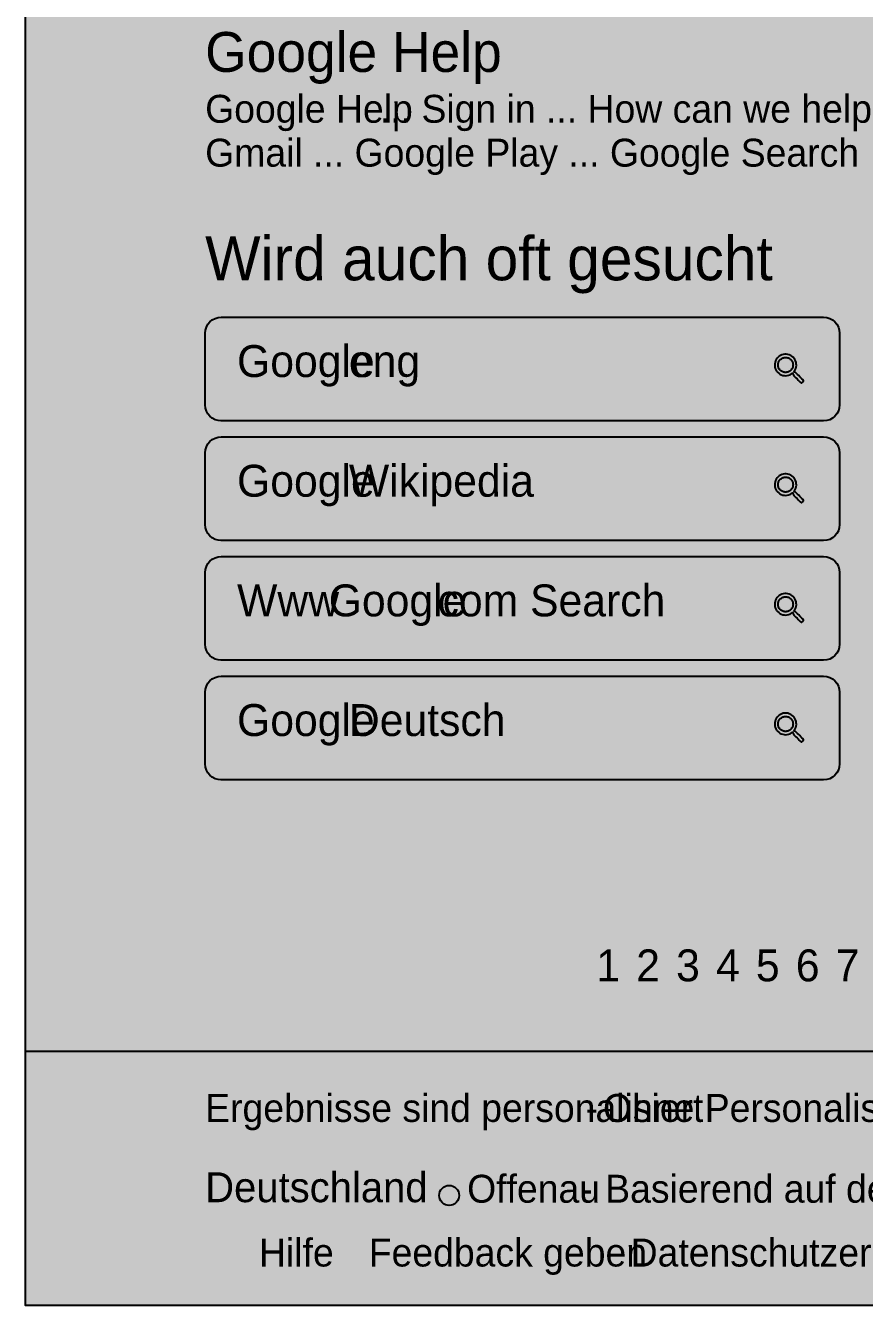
# Model space of a CAD drawing. Extents: x 0 to 1280, y 0 to 2486.
# Drawn here: x 0 to 420, y 0 to 642 of the extents above; entities that cross this region are included whole.
import ezdxf

# ---------------------------------------------------------------- set-up
doc = ezdxf.new("R2010")
doc.units = 0

msp = doc.modelspace()

# ---------------------------------------------------------------- hatches: boundary and pattern name
at = {"true_color": 0x1f1f1f}
msp.add_hatch(color=256, dxfattribs=at).paths.add_polyline_path([(0, 2486), (1280, 2486), (1280, 0.1), (0, 0.1)], flags=0)
at = {"true_color": 0x28292a}
for points in [[(98, 495.6), (400, 495.6), (400, 495.6), (401.56, 495.45), (403.06, 494.99), (404.44, 494.25), (405.66, 493.26), (406.65, 492.04), (407.39, 490.66), (407.85, 489.16), (408, 487.6), (408, 451.6), (408, 451.6), (407.85, 450.04), (407.39, 448.54), (406.65, 447.16), (405.66, 445.94), (404.44, 444.95), (403.06, 444.21), (401.56, 443.75), (400, 443.6), (98, 443.6), (98, 443.6), (96.44, 443.75), (94.94, 444.21), (93.56, 444.95), (92.34, 445.94), (91.35, 447.16), (90.61, 448.54), (90.15, 450.04), (90, 451.6), (90, 487.6), (90, 487.6), (90.15, 489.16), (90.61, 490.66), (91.35, 492.04), (92.34, 493.26), (93.56, 494.25), (94.94, 494.99), (96.44, 495.45), (98, 495.6)], [(98, 435.6), (400, 435.6), (400, 435.6), (401.56, 435.45), (403.06, 434.99), (404.44, 434.25), (405.66, 433.26), (406.65, 432.04), (407.39, 430.66), (407.85, 429.16), (408, 427.6), (408, 391.6), (408, 391.6), (407.85, 390.04), (407.39, 388.54), (406.65, 387.16), (405.66, 385.94), (404.44, 384.95), (403.06, 384.21), (401.56, 383.75), (400, 383.6), (98, 383.6), (98, 383.6), (96.44, 383.75), (94.94, 384.21), (93.56, 384.95), (92.34, 385.94), (91.35, 387.16), (90.61, 388.54), (90.15, 390.04), (90, 391.6), (90, 427.6), (90, 427.6), (90.15, 429.16), (90.61, 430.66), (91.35, 432.04), (92.34, 433.26), (93.56, 434.25), (94.94, 434.99), (96.44, 435.45), (98, 435.6)], [(98, 375.6), (400, 375.6), (400, 375.6), (401.56, 375.45), (403.06, 374.99), (404.44, 374.25), (405.66, 373.26), (406.65, 372.04), (407.39, 370.66), (407.85, 369.16), (408, 367.6), (408, 331.6), (408, 331.6), (407.85, 330.04), (407.39, 328.54), (406.65, 327.16), (405.66, 325.94), (404.44, 324.95), (403.06, 324.21), (401.56, 323.75), (400, 323.6), (98, 323.6), (98, 323.6), (96.44, 323.75), (94.94, 324.21), (93.56, 324.95), (92.34, 325.94), (91.35, 327.16), (90.61, 328.54), (90.15, 330.04), (90, 331.6), (90, 367.6), (90, 367.6), (90.15, 369.16), (90.61, 370.66), (91.35, 372.04), (92.34, 373.26), (93.56, 374.25), (94.94, 374.99), (96.44, 375.45), (98, 375.6)], [(98, 315.6), (400, 315.6), (400, 315.6), (401.56, 315.45), (403.06, 314.99), (404.44, 314.25), (405.66, 313.26), (406.65, 312.04), (407.39, 310.66), (407.85, 309.16), (408, 307.6), (408, 271.6), (408, 271.6), (407.85, 270.04), (407.39, 268.54), (406.65, 267.16), (405.66, 265.94), (404.44, 264.95), (403.06, 264.21), (401.56, 263.75), (400, 263.6), (98, 263.6), (98, 263.6), (96.44, 263.75), (94.94, 264.21), (93.56, 264.95), (92.34, 265.94), (91.35, 267.16), (90.61, 268.54), (90.15, 270.04), (90, 271.6), (90, 307.6), (90, 307.6), (90.15, 309.16), (90.61, 310.66), (91.35, 312.04), (92.34, 313.26), (93.56, 314.25), (94.94, 314.99), (96.44, 315.45), (98, 315.6)]]:
    msp.add_hatch(color=256, dxfattribs=at).paths.add_polyline_path(points, flags=0)
at = {"true_color": 0xc3c6d6}
h = msp.add_hatch(color=256, dxfattribs=at)
h.paths.add_polyline_path([(385.92, 467.93), (385.18, 468), (385.36, 468.58), (385.75, 469.24), (386.04, 469.94), (386.24, 470.67), (386.33, 471.43), (386.31, 472.19), (386.19, 472.94), (385.96, 473.66), (385.63, 474.35), (385.21, 474.98), (384.71, 475.55), (384.13, 476.04), (383.49, 476.45), (382.79, 476.77), (382.06, 476.98), (381.31, 477.09), (380.55, 477.09), (379.8, 476.98), (379.07, 476.78), (378.37, 476.47), (377.73, 476.06), (377.15, 475.57), (376.64, 475.01), (376.22, 474.38), (375.88, 473.69), (375.65, 472.97), (375.53, 472.22), (375.5, 471.46), (375.59, 470.7), (375.78, 469.96), (376.07, 469.26), (376.46, 468.61), (376.93, 468.01), (377.49, 467.49), (378.11, 467.05), (378.78, 466.7), (379.5, 466.45), (380.25, 466.31), (381, 466.27), (381.76, 466.33), (382.5, 466.5), (383.21, 466.78), (383.88, 467.15), (384.48, 467.54), (384.67, 466.85), (385.09, 466.26), (385.62, 465.73), (386.16, 465.19), (386.7, 464.65), (387.24, 464.11), (387.78, 463.58), (388.32, 463.04), (388.86, 462.55), (389.39, 463.09), (389.93, 463.62), (389.68, 464.16), (389.14, 464.7), (388.6, 465.24), (388.07, 465.78), (387.53, 466.32), (386.99, 466.86), (386.45, 467.39), (385.92, 467.93)], flags=0)
h.paths.add_polyline_path([(380.92, 467.93), (380.55, 467.95), (380.18, 468), (379.83, 468.09), (379.48, 468.22), (379.15, 468.37), (378.83, 468.56), (378.54, 468.78), (378.26, 469.03), (378.02, 469.3), (377.8, 469.6), (377.61, 469.91), (377.45, 470.25), (377.33, 470.59), (377.24, 470.95), (377.18, 471.32), (377.17, 471.68), (377.18, 472.05), (377.24, 472.42), (377.33, 472.77), (377.45, 473.12), (377.61, 473.45), (377.8, 473.77), (378.02, 474.06), (378.26, 474.34), (378.54, 474.58), (378.83, 474.8), (379.15, 474.99), (379.48, 475.15), (379.83, 475.27), (380.18, 475.36), (380.55, 475.42), (380.92, 475.43), (381.28, 475.42), (381.65, 475.36), (382.01, 475.27), (382.35, 475.15), (382.69, 474.99), (383, 474.8), (383.3, 474.58), (383.57, 474.34), (383.82, 474.06), (384.04, 473.77), (384.23, 473.45), (384.38, 473.12), (384.51, 472.77), (384.6, 472.42), (384.65, 472.05), (384.67, 471.68), (384.65, 471.32), (384.6, 470.95), (384.51, 470.59), (384.38, 470.25), (384.23, 469.91), (384.04, 469.6), (383.82, 469.3), (383.57, 469.03), (383.3, 468.78), (383, 468.56), (382.69, 468.37), (382.35, 468.22), (382.01, 468.09), (381.65, 468), (381.28, 467.95), (380.92, 467.93)], flags=0)
h = msp.add_hatch(color=256, dxfattribs=at)
h.paths.add_polyline_path([(385.92, 407.93), (385.18, 408), (385.36, 408.58), (385.75, 409.24), (386.04, 409.94), (386.24, 410.67), (386.33, 411.43), (386.31, 412.19), (386.19, 412.94), (385.96, 413.66), (385.63, 414.35), (385.21, 414.98), (384.71, 415.55), (384.13, 416.04), (383.49, 416.45), (382.79, 416.77), (382.06, 416.98), (381.31, 417.09), (380.55, 417.09), (379.8, 416.98), (379.07, 416.78), (378.37, 416.47), (377.73, 416.06), (377.15, 415.57), (376.64, 415.01), (376.22, 414.38), (375.88, 413.69), (375.65, 412.97), (375.53, 412.22), (375.5, 411.46), (375.59, 410.7), (375.78, 409.96), (376.07, 409.26), (376.46, 408.61), (376.93, 408.01), (377.49, 407.49), (378.11, 407.05), (378.78, 406.7), (379.5, 406.45), (380.25, 406.31), (381, 406.27), (381.76, 406.33), (382.5, 406.5), (383.21, 406.78), (383.88, 407.15), (384.48, 407.54), (384.67, 406.85), (385.09, 406.27), (385.62, 405.73), (386.16, 405.19), (386.7, 404.65), (387.24, 404.11), (387.78, 403.58), (388.32, 403.04), (388.86, 402.55), (389.39, 403.09), (389.93, 403.62), (389.68, 404.16), (389.14, 404.7), (388.6, 405.24), (388.07, 405.78), (387.53, 406.32), (386.99, 406.86), (386.45, 407.39), (385.92, 407.93)], flags=0)
h.paths.add_polyline_path([(380.92, 407.93), (380.55, 407.95), (380.18, 408), (379.83, 408.09), (379.48, 408.22), (379.15, 408.37), (378.83, 408.56), (378.54, 408.78), (378.26, 409.03), (378.02, 409.3), (377.8, 409.6), (377.61, 409.91), (377.45, 410.25), (377.33, 410.59), (377.24, 410.95), (377.18, 411.32), (377.17, 411.68), (377.18, 412.05), (377.24, 412.42), (377.33, 412.77), (377.45, 413.12), (377.61, 413.45), (377.8, 413.77), (378.02, 414.06), (378.26, 414.34), (378.54, 414.58), (378.83, 414.8), (379.15, 414.99), (379.48, 415.15), (379.83, 415.27), (380.18, 415.36), (380.55, 415.42), (380.92, 415.43), (381.28, 415.42), (381.65, 415.36), (382.01, 415.27), (382.35, 415.15), (382.69, 414.99), (383, 414.8), (383.3, 414.58), (383.57, 414.34), (383.82, 414.06), (384.04, 413.77), (384.23, 413.45), (384.38, 413.12), (384.51, 412.77), (384.6, 412.42), (384.65, 412.05), (384.67, 411.68), (384.65, 411.32), (384.6, 410.95), (384.51, 410.59), (384.38, 410.25), (384.23, 409.91), (384.04, 409.6), (383.82, 409.3), (383.57, 409.03), (383.3, 408.78), (383, 408.56), (382.69, 408.37), (382.35, 408.22), (382.01, 408.09), (381.65, 408), (381.28, 407.95), (380.92, 407.93)], flags=0)
h = msp.add_hatch(color=256, dxfattribs=at)
h.paths.add_polyline_path([(385.92, 347.93), (385.18, 348), (385.36, 348.58), (385.75, 349.24), (386.04, 349.94), (386.24, 350.67), (386.33, 351.43), (386.31, 352.19), (386.19, 352.94), (385.96, 353.66), (385.63, 354.35), (385.21, 354.98), (384.71, 355.55), (384.13, 356.04), (383.49, 356.45), (382.79, 356.77), (382.06, 356.98), (381.31, 357.09), (380.55, 357.09), (379.8, 356.98), (379.07, 356.78), (378.37, 356.47), (377.73, 356.06), (377.15, 355.57), (376.64, 355.01), (376.22, 354.38), (375.88, 353.69), (375.65, 352.97), (375.53, 352.22), (375.5, 351.46), (375.59, 350.7), (375.78, 349.96), (376.07, 349.26), (376.46, 348.61), (376.93, 348.01), (377.49, 347.49), (378.11, 347.05), (378.78, 346.7), (379.5, 346.45), (380.25, 346.31), (381, 346.27), (381.76, 346.33), (382.5, 346.5), (383.21, 346.78), (383.88, 347.15), (384.48, 347.54), (384.67, 346.85), (385.09, 346.27), (385.62, 345.73), (386.16, 345.19), (386.7, 344.65), (387.24, 344.11), (387.78, 343.58), (388.32, 343.04), (388.86, 342.55), (389.39, 343.09), (389.93, 343.62), (389.68, 344.16), (389.14, 344.7), (388.6, 345.24), (388.07, 345.78), (387.53, 346.32), (386.99, 346.86), (386.45, 347.39), (385.92, 347.93)], flags=0)
h.paths.add_polyline_path([(380.92, 347.93), (380.55, 347.95), (380.18, 348), (379.83, 348.09), (379.48, 348.22), (379.15, 348.37), (378.83, 348.56), (378.54, 348.78), (378.26, 349.03), (378.02, 349.3), (377.8, 349.6), (377.61, 349.91), (377.45, 350.25), (377.33, 350.59), (377.24, 350.95), (377.18, 351.32), (377.17, 351.68), (377.18, 352.05), (377.24, 352.42), (377.33, 352.77), (377.45, 353.12), (377.61, 353.45), (377.8, 353.77), (378.02, 354.06), (378.26, 354.34), (378.54, 354.58), (378.83, 354.8), (379.15, 354.99), (379.48, 355.15), (379.83, 355.27), (380.18, 355.36), (380.55, 355.42), (380.92, 355.43), (381.28, 355.42), (381.65, 355.36), (382.01, 355.27), (382.35, 355.15), (382.69, 354.99), (383, 354.8), (383.3, 354.58), (383.57, 354.34), (383.82, 354.06), (384.04, 353.77), (384.23, 353.45), (384.38, 353.12), (384.51, 352.77), (384.6, 352.42), (384.65, 352.05), (384.67, 351.68), (384.65, 351.32), (384.6, 350.95), (384.51, 350.59), (384.38, 350.25), (384.23, 349.91), (384.04, 349.6), (383.82, 349.3), (383.57, 349.03), (383.3, 348.78), (383, 348.56), (382.69, 348.37), (382.35, 348.22), (382.01, 348.09), (381.65, 348), (381.28, 347.95), (380.92, 347.93)], flags=0)
h = msp.add_hatch(color=256, dxfattribs=at)
h.paths.add_polyline_path([(385.92, 287.93), (385.18, 288), (385.36, 288.58), (385.75, 289.24), (386.04, 289.94), (386.24, 290.67), (386.33, 291.43), (386.31, 292.19), (386.19, 292.94), (385.96, 293.66), (385.63, 294.35), (385.21, 294.98), (384.71, 295.55), (384.13, 296.04), (383.49, 296.45), (382.79, 296.77), (382.06, 296.98), (381.31, 297.09), (380.55, 297.09), (379.8, 296.98), (379.07, 296.78), (378.37, 296.47), (377.73, 296.06), (377.15, 295.57), (376.64, 295.01), (376.22, 294.38), (375.88, 293.69), (375.65, 292.97), (375.53, 292.22), (375.5, 291.46), (375.59, 290.7), (375.78, 289.96), (376.07, 289.26), (376.46, 288.61), (376.93, 288.01), (377.49, 287.49), (378.11, 287.05), (378.78, 286.7), (379.5, 286.45), (380.25, 286.31), (381, 286.27), (381.76, 286.33), (382.5, 286.5), (383.21, 286.78), (383.88, 287.15), (384.48, 287.54), (384.67, 286.85), (385.09, 286.27), (385.62, 285.73), (386.16, 285.19), (386.7, 284.65), (387.24, 284.11), (387.78, 283.58), (388.32, 283.04), (388.86, 282.55), (389.39, 283.09), (389.93, 283.62), (389.68, 284.16), (389.14, 284.7), (388.6, 285.24), (388.07, 285.78), (387.53, 286.32), (386.99, 286.86), (386.45, 287.39), (385.92, 287.93)], flags=0)
h.paths.add_polyline_path([(380.92, 287.93), (380.55, 287.95), (380.18, 288), (379.83, 288.09), (379.48, 288.22), (379.15, 288.37), (378.83, 288.56), (378.54, 288.78), (378.26, 289.03), (378.02, 289.3), (377.8, 289.6), (377.61, 289.91), (377.45, 290.25), (377.33, 290.59), (377.24, 290.95), (377.18, 291.32), (377.17, 291.68), (377.18, 292.05), (377.24, 292.42), (377.33, 292.77), (377.45, 293.12), (377.61, 293.45), (377.8, 293.77), (378.02, 294.06), (378.26, 294.34), (378.54, 294.58), (378.83, 294.8), (379.15, 294.99), (379.48, 295.15), (379.83, 295.27), (380.18, 295.36), (380.55, 295.42), (380.92, 295.43), (381.28, 295.42), (381.65, 295.36), (382.01, 295.27), (382.35, 295.15), (382.69, 294.99), (383, 294.8), (383.3, 294.58), (383.57, 294.34), (383.82, 294.06), (384.04, 293.77), (384.23, 293.45), (384.38, 293.12), (384.51, 292.77), (384.6, 292.42), (384.65, 292.05), (384.67, 291.68), (384.65, 291.32), (384.6, 290.95), (384.51, 290.59), (384.38, 290.25), (384.23, 289.91), (384.04, 289.6), (383.82, 289.3), (383.57, 289.03), (383.3, 288.78), (383, 288.56), (382.69, 288.37), (382.35, 288.22), (382.01, 288.09), (381.65, 288), (381.28, 287.95), (380.92, 287.93)], flags=0)
at = {"true_color": 0x171717}
msp.add_hatch(color=256, dxfattribs=at).paths.add_polyline_path([(0, 127.6), (1280, 127.6), (1280, 0.1), (0, 0.1)], flags=0)
at = {"true_color": 0x9aa0a6}
msp.add_hatch(color=256, dxfattribs=at).paths.add_polyline_path([(212.32, 60.23), (212.32, 60.23), (212.32, 60.23), (213.29, 60.14), (214.23, 59.85), (215.09, 59.39), (215.85, 58.77), (216.47, 58.01), (216.94, 57.15), (217.22, 56.21), (217.32, 55.23), (217.32, 55.23), (217.32, 55.23), (217.22, 54.26), (216.94, 53.32), (216.47, 52.46), (215.85, 51.7), (215.09, 51.08), (214.23, 50.61), (213.29, 50.33), (212.32, 50.23), (212.32, 50.23), (212.32, 50.23), (211.34, 50.33), (210.4, 50.61), (209.54, 51.08), (208.78, 51.7), (208.16, 52.46), (207.7, 53.32), (207.41, 54.26), (207.32, 55.23), (207.32, 55.23), (207.32, 55.23), (207.41, 56.21), (207.7, 57.15), (208.16, 58.01), (208.78, 58.77), (209.54, 59.39), (210.4, 59.85), (211.34, 60.14), (212.32, 60.23)], flags=0)

# ---------------------------------------------------------------- linework, layer by layer
at = {"true_color": 0x1f1f1f}
msp.add_lwpolyline([(0, 2486), (1280, 2486), (1280, 0.1), (0, 0.1)], close=True, dxfattribs=at)
at = {"true_color": 0x28292a}
for points in [[(98, 495.6), (400, 495.6), (400, 495.6), (401.56, 495.45), (403.06, 494.99), (404.44, 494.25), (405.66, 493.26), (406.65, 492.04), (407.39, 490.66), (407.85, 489.16), (408, 487.6), (408, 451.6), (408, 451.6), (407.85, 450.04), (407.39, 448.54), (406.65, 447.16), (405.66, 445.94), (404.44, 444.95), (403.06, 444.21), (401.56, 443.75), (400, 443.6), (98, 443.6), (98, 443.6), (96.44, 443.75), (94.94, 444.21), (93.56, 444.95), (92.34, 445.94), (91.35, 447.16), (90.61, 448.54), (90.15, 450.04), (90, 451.6), (90, 487.6), (90, 487.6), (90.15, 489.16), (90.61, 490.66), (91.35, 492.04), (92.34, 493.26), (93.56, 494.25), (94.94, 494.99), (96.44, 495.45), (98, 495.6)], [(98, 435.6), (400, 435.6), (400, 435.6), (401.56, 435.45), (403.06, 434.99), (404.44, 434.25), (405.66, 433.26), (406.65, 432.04), (407.39, 430.66), (407.85, 429.16), (408, 427.6), (408, 391.6), (408, 391.6), (407.85, 390.04), (407.39, 388.54), (406.65, 387.16), (405.66, 385.94), (404.44, 384.95), (403.06, 384.21), (401.56, 383.75), (400, 383.6), (98, 383.6), (98, 383.6), (96.44, 383.75), (94.94, 384.21), (93.56, 384.95), (92.34, 385.94), (91.35, 387.16), (90.61, 388.54), (90.15, 390.04), (90, 391.6), (90, 427.6), (90, 427.6), (90.15, 429.16), (90.61, 430.66), (91.35, 432.04), (92.34, 433.26), (93.56, 434.25), (94.94, 434.99), (96.44, 435.45), (98, 435.6)], [(98, 375.6), (400, 375.6), (400, 375.6), (401.56, 375.45), (403.06, 374.99), (404.44, 374.25), (405.66, 373.26), (406.65, 372.04), (407.39, 370.66), (407.85, 369.16), (408, 367.6), (408, 331.6), (408, 331.6), (407.85, 330.04), (407.39, 328.54), (406.65, 327.16), (405.66, 325.94), (404.44, 324.95), (403.06, 324.21), (401.56, 323.75), (400, 323.6), (98, 323.6), (98, 323.6), (96.44, 323.75), (94.94, 324.21), (93.56, 324.95), (92.34, 325.94), (91.35, 327.16), (90.61, 328.54), (90.15, 330.04), (90, 331.6), (90, 367.6), (90, 367.6), (90.15, 369.16), (90.61, 370.66), (91.35, 372.04), (92.34, 373.26), (93.56, 374.25), (94.94, 374.99), (96.44, 375.45), (98, 375.6)], [(98, 315.6), (400, 315.6), (400, 315.6), (401.56, 315.45), (403.06, 314.99), (404.44, 314.25), (405.66, 313.26), (406.65, 312.04), (407.39, 310.66), (407.85, 309.16), (408, 307.6), (408, 271.6), (408, 271.6), (407.85, 270.04), (407.39, 268.54), (406.65, 267.16), (405.66, 265.94), (404.44, 264.95), (403.06, 264.21), (401.56, 263.75), (400, 263.6), (98, 263.6), (98, 263.6), (96.44, 263.75), (94.94, 264.21), (93.56, 264.95), (92.34, 265.94), (91.35, 267.16), (90.61, 268.54), (90.15, 270.04), (90, 271.6), (90, 307.6), (90, 307.6), (90.15, 309.16), (90.61, 310.66), (91.35, 312.04), (92.34, 313.26), (93.56, 314.25), (94.94, 314.99), (96.44, 315.45), (98, 315.6)]]:
    msp.add_lwpolyline(points, close=True, dxfattribs=at)
at = {"true_color": 0xc3c6d6}
for points in [[(385.92, 467.93), (385.18, 468), (385.36, 468.58), (385.75, 469.24), (386.04, 469.94), (386.24, 470.67), (386.33, 471.43), (386.31, 472.19), (386.19, 472.94), (385.96, 473.66), (385.63, 474.35), (385.21, 474.98), (384.71, 475.55), (384.13, 476.04), (383.49, 476.45), (382.79, 476.77), (382.06, 476.98), (381.31, 477.09), (380.55, 477.09), (379.8, 476.98), (379.07, 476.78), (378.37, 476.47), (377.73, 476.06), (377.15, 475.57), (376.64, 475.01), (376.22, 474.38), (375.88, 473.69), (375.65, 472.97), (375.53, 472.22), (375.5, 471.46), (375.59, 470.7), (375.78, 469.96), (376.07, 469.26), (376.46, 468.61), (376.93, 468.01), (377.49, 467.49), (378.11, 467.05), (378.78, 466.7), (379.5, 466.45), (380.25, 466.31), (381, 466.27), (381.76, 466.33), (382.5, 466.5), (383.21, 466.78), (383.88, 467.15), (384.48, 467.54), (384.67, 466.85), (385.09, 466.26), (385.62, 465.73), (386.16, 465.19), (386.7, 464.65), (387.24, 464.11), (387.78, 463.58), (388.32, 463.04), (388.86, 462.55), (389.39, 463.09), (389.93, 463.62), (389.68, 464.16), (389.14, 464.7), (388.6, 465.24), (388.07, 465.78), (387.53, 466.32), (386.99, 466.86), (386.45, 467.39), (385.92, 467.93)], [(380.92, 467.93), (380.55, 467.95), (380.18, 468), (379.83, 468.09), (379.48, 468.22), (379.15, 468.37), (378.83, 468.56), (378.54, 468.78), (378.26, 469.03), (378.02, 469.3), (377.8, 469.6), (377.61, 469.91), (377.45, 470.25), (377.33, 470.59), (377.24, 470.95), (377.18, 471.32), (377.17, 471.68), (377.18, 472.05), (377.24, 472.42), (377.33, 472.77), (377.45, 473.12), (377.61, 473.45), (377.8, 473.77), (378.02, 474.06), (378.26, 474.34), (378.54, 474.58), (378.83, 474.8), (379.15, 474.99), (379.48, 475.15), (379.83, 475.27), (380.18, 475.36), (380.55, 475.42), (380.92, 475.43), (381.28, 475.42), (381.65, 475.36), (382.01, 475.27), (382.35, 475.15), (382.69, 474.99), (383, 474.8), (383.3, 474.58), (383.57, 474.34), (383.82, 474.06), (384.04, 473.77), (384.23, 473.45), (384.38, 473.12), (384.51, 472.77), (384.6, 472.42), (384.65, 472.05), (384.67, 471.68), (384.65, 471.32), (384.6, 470.95), (384.51, 470.59), (384.38, 470.25), (384.23, 469.91), (384.04, 469.6), (383.82, 469.3), (383.57, 469.03), (383.3, 468.78), (383, 468.56), (382.69, 468.37), (382.35, 468.22), (382.01, 468.09), (381.65, 468), (381.28, 467.95), (380.92, 467.93)], [(385.92, 407.93), (385.18, 408), (385.36, 408.58), (385.75, 409.24), (386.04, 409.94), (386.24, 410.67), (386.33, 411.43), (386.31, 412.19), (386.19, 412.94), (385.96, 413.66), (385.63, 414.35), (385.21, 414.98), (384.71, 415.55), (384.13, 416.04), (383.49, 416.45), (382.79, 416.77), (382.06, 416.98), (381.31, 417.09), (380.55, 417.09), (379.8, 416.98), (379.07, 416.78), (378.37, 416.47), (377.73, 416.06), (377.15, 415.57), (376.64, 415.01), (376.22, 414.38), (375.88, 413.69), (375.65, 412.97), (375.53, 412.22), (375.5, 411.46), (375.59, 410.7), (375.78, 409.96), (376.07, 409.26), (376.46, 408.61), (376.93, 408.01), (377.49, 407.49), (378.11, 407.05), (378.78, 406.7), (379.5, 406.45), (380.25, 406.31), (381, 406.27), (381.76, 406.33), (382.5, 406.5), (383.21, 406.78), (383.88, 407.15), (384.48, 407.54), (384.67, 406.85), (385.09, 406.27), (385.62, 405.73), (386.16, 405.19), (386.7, 404.65), (387.24, 404.11), (387.78, 403.58), (388.32, 403.04), (388.86, 402.55), (389.39, 403.09), (389.93, 403.62), (389.68, 404.16), (389.14, 404.7), (388.6, 405.24), (388.07, 405.78), (387.53, 406.32), (386.99, 406.86), (386.45, 407.39), (385.92, 407.93)], [(380.92, 407.93), (380.55, 407.95), (380.18, 408), (379.83, 408.09), (379.48, 408.22), (379.15, 408.37), (378.83, 408.56), (378.54, 408.78), (378.26, 409.03), (378.02, 409.3), (377.8, 409.6), (377.61, 409.91), (377.45, 410.25), (377.33, 410.59), (377.24, 410.95), (377.18, 411.32), (377.17, 411.68), (377.18, 412.05), (377.24, 412.42), (377.33, 412.77), (377.45, 413.12), (377.61, 413.45), (377.8, 413.77), (378.02, 414.06), (378.26, 414.34), (378.54, 414.58), (378.83, 414.8), (379.15, 414.99), (379.48, 415.15), (379.83, 415.27), (380.18, 415.36), (380.55, 415.42), (380.92, 415.43), (381.28, 415.42), (381.65, 415.36), (382.01, 415.27), (382.35, 415.15), (382.69, 414.99), (383, 414.8), (383.3, 414.58), (383.57, 414.34), (383.82, 414.06), (384.04, 413.77), (384.23, 413.45), (384.38, 413.12), (384.51, 412.77), (384.6, 412.42), (384.65, 412.05), (384.67, 411.68), (384.65, 411.32), (384.6, 410.95), (384.51, 410.59), (384.38, 410.25), (384.23, 409.91), (384.04, 409.6), (383.82, 409.3), (383.57, 409.03), (383.3, 408.78), (383, 408.56), (382.69, 408.37), (382.35, 408.22), (382.01, 408.09), (381.65, 408), (381.28, 407.95), (380.92, 407.93)], [(385.92, 347.93), (385.18, 348), (385.36, 348.58), (385.75, 349.24), (386.04, 349.94), (386.24, 350.67), (386.33, 351.43), (386.31, 352.19), (386.19, 352.94), (385.96, 353.66), (385.63, 354.35), (385.21, 354.98), (384.71, 355.55), (384.13, 356.04), (383.49, 356.45), (382.79, 356.77), (382.06, 356.98), (381.31, 357.09), (380.55, 357.09), (379.8, 356.98), (379.07, 356.78), (378.37, 356.47), (377.73, 356.06), (377.15, 355.57), (376.64, 355.01), (376.22, 354.38), (375.88, 353.69), (375.65, 352.97), (375.53, 352.22), (375.5, 351.46), (375.59, 350.7), (375.78, 349.96), (376.07, 349.26), (376.46, 348.61), (376.93, 348.01), (377.49, 347.49), (378.11, 347.05), (378.78, 346.7), (379.5, 346.45), (380.25, 346.31), (381, 346.27), (381.76, 346.33), (382.5, 346.5), (383.21, 346.78), (383.88, 347.15), (384.48, 347.54), (384.67, 346.85), (385.09, 346.27), (385.62, 345.73), (386.16, 345.19), (386.7, 344.65), (387.24, 344.11), (387.78, 343.58), (388.32, 343.04), (388.86, 342.55), (389.39, 343.09), (389.93, 343.62), (389.68, 344.16), (389.14, 344.7), (388.6, 345.24), (388.07, 345.78), (387.53, 346.32), (386.99, 346.86), (386.45, 347.39), (385.92, 347.93)], [(380.92, 347.93), (380.55, 347.95), (380.18, 348), (379.83, 348.09), (379.48, 348.22), (379.15, 348.37), (378.83, 348.56), (378.54, 348.78), (378.26, 349.03), (378.02, 349.3), (377.8, 349.6), (377.61, 349.91), (377.45, 350.25), (377.33, 350.59), (377.24, 350.95), (377.18, 351.32), (377.17, 351.68), (377.18, 352.05), (377.24, 352.42), (377.33, 352.77), (377.45, 353.12), (377.61, 353.45), (377.8, 353.77), (378.02, 354.06), (378.26, 354.34), (378.54, 354.58), (378.83, 354.8), (379.15, 354.99), (379.48, 355.15), (379.83, 355.27), (380.18, 355.36), (380.55, 355.42), (380.92, 355.43), (381.28, 355.42), (381.65, 355.36), (382.01, 355.27), (382.35, 355.15), (382.69, 354.99), (383, 354.8), (383.3, 354.58), (383.57, 354.34), (383.82, 354.06), (384.04, 353.77), (384.23, 353.45), (384.38, 353.12), (384.51, 352.77), (384.6, 352.42), (384.65, 352.05), (384.67, 351.68), (384.65, 351.32), (384.6, 350.95), (384.51, 350.59), (384.38, 350.25), (384.23, 349.91), (384.04, 349.6), (383.82, 349.3), (383.57, 349.03), (383.3, 348.78), (383, 348.56), (382.69, 348.37), (382.35, 348.22), (382.01, 348.09), (381.65, 348), (381.28, 347.95), (380.92, 347.93)], [(385.92, 287.93), (385.18, 288), (385.36, 288.58), (385.75, 289.24), (386.04, 289.94), (386.24, 290.67), (386.33, 291.43), (386.31, 292.19), (386.19, 292.94), (385.96, 293.66), (385.63, 294.35), (385.21, 294.98), (384.71, 295.55), (384.13, 296.04), (383.49, 296.45), (382.79, 296.77), (382.06, 296.98), (381.31, 297.09), (380.55, 297.09), (379.8, 296.98), (379.07, 296.78), (378.37, 296.47), (377.73, 296.06), (377.15, 295.57), (376.64, 295.01), (376.22, 294.38), (375.88, 293.69), (375.65, 292.97), (375.53, 292.22), (375.5, 291.46), (375.59, 290.7), (375.78, 289.96), (376.07, 289.26), (376.46, 288.61), (376.93, 288.01), (377.49, 287.49), (378.11, 287.05), (378.78, 286.7), (379.5, 286.45), (380.25, 286.31), (381, 286.27), (381.76, 286.33), (382.5, 286.5), (383.21, 286.78), (383.88, 287.15), (384.48, 287.54), (384.67, 286.85), (385.09, 286.27), (385.62, 285.73), (386.16, 285.19), (386.7, 284.65), (387.24, 284.11), (387.78, 283.58), (388.32, 283.04), (388.86, 282.55), (389.39, 283.09), (389.93, 283.62), (389.68, 284.16), (389.14, 284.7), (388.6, 285.24), (388.07, 285.78), (387.53, 286.32), (386.99, 286.86), (386.45, 287.39), (385.92, 287.93)], [(380.92, 287.93), (380.55, 287.95), (380.18, 288), (379.83, 288.09), (379.48, 288.22), (379.15, 288.37), (378.83, 288.56), (378.54, 288.78), (378.26, 289.03), (378.02, 289.3), (377.8, 289.6), (377.61, 289.91), (377.45, 290.25), (377.33, 290.59), (377.24, 290.95), (377.18, 291.32), (377.17, 291.68), (377.18, 292.05), (377.24, 292.42), (377.33, 292.77), (377.45, 293.12), (377.61, 293.45), (377.8, 293.77), (378.02, 294.06), (378.26, 294.34), (378.54, 294.58), (378.83, 294.8), (379.15, 294.99), (379.48, 295.15), (379.83, 295.27), (380.18, 295.36), (380.55, 295.42), (380.92, 295.43), (381.28, 295.42), (381.65, 295.36), (382.01, 295.27), (382.35, 295.15), (382.69, 294.99), (383, 294.8), (383.3, 294.58), (383.57, 294.34), (383.82, 294.06), (384.04, 293.77), (384.23, 293.45), (384.38, 293.12), (384.51, 292.77), (384.6, 292.42), (384.65, 292.05), (384.67, 291.68), (384.65, 291.32), (384.6, 290.95), (384.51, 290.59), (384.38, 290.25), (384.23, 289.91), (384.04, 289.6), (383.82, 289.3), (383.57, 289.03), (383.3, 288.78), (383, 288.56), (382.69, 288.37), (382.35, 288.22), (382.01, 288.09), (381.65, 288), (381.28, 287.95), (380.92, 287.93)]]:
    msp.add_lwpolyline(points, close=True, dxfattribs=at)
at = {"true_color": 0x171717}
msp.add_lwpolyline([(0, 127.6), (1280, 127.6), (1280, 0.1), (0, 0.1)], close=True, dxfattribs=at)
at = {"true_color": 0x9aa0a6}
msp.add_lwpolyline([(212.32, 60.23), (212.32, 60.23), (212.32, 60.23), (213.29, 60.14), (214.23, 59.85), (215.09, 59.39), (215.85, 58.77), (216.47, 58.01), (216.94, 57.15), (217.22, 56.21), (217.32, 55.23), (217.32, 55.23), (217.32, 55.23), (217.22, 54.26), (216.94, 53.32), (216.47, 52.46), (215.85, 51.7), (215.09, 51.08), (214.23, 50.61), (213.29, 50.33), (212.32, 50.23), (212.32, 50.23), (212.32, 50.23), (211.34, 50.33), (210.4, 50.61), (209.54, 51.08), (208.78, 51.7), (208.16, 52.46), (207.7, 53.32), (207.41, 54.26), (207.32, 55.23), (207.32, 55.23), (207.32, 55.23), (207.41, 56.21), (207.7, 57.15), (208.16, 58.01), (208.78, 58.77), (209.54, 59.39), (210.4, 59.85), (211.34, 60.14), (212.32, 60.23)], close=True, dxfattribs=at)

# ---------------------------------------------------------------- texts
at = {"true_color": 0x99c3ff}
for s, height, p in [('Google Help', 20, (90, 618.6)), ('Ohne Personalisierung ausprobieren', 14, (289.42, 92.1)), ('Basierend auf deinen Orten (Zuhause)', 14, (290.52, 51.6))]:
    msp.add_text(s, height=height, dxfattribs=at).set_placement(p)
at = {"true_color": 0xbfbfbf}
for s, p in [('Google Help', (90, 593.1)), (' ... Sign in ... How can we help you ... Google Chrome ... Google Account ... YouTube ...', (172.42, 593.1)), ('Gmail ... Google Play ... Google Search ... Google AdSense ... Gemini Apps ...', (90, 571.1)), ('Ergebnisse sind personalisiert', (90, 92.1)), ('Offenau', (221.32, 51.6)), ('-', (278.08, 51.6)), ('Hilfe', (117, 19.6)), ('Feedback geben', (172.02, 19.6)), ('Datenschutzerklärung', (303.28, 19.6))]:
    msp.add_text(s, height=14, dxfattribs=at).set_placement(p)
at = {"true_color": 0xe8e8e8}
for s, height, p in [('Wird auch oft gesucht', 22, (90, 514.1)), ('Google ', 16, (106, 465.6)), ('eng', 16, (162.05, 465.6)), ('Google ', 16, (106, 405.6)), ('Wikipedia', 16, (162.05, 405.6)), ('Www', 16, (106, 345.6)), (' Google ', 16, (146, 345.6)), ('com Search', 16, (206.5, 345.6)), ('Google ', 16, (106, 285.6)), ('Deutsch', 16, (162.05, 285.6)), ('1', 16, (286.07, 162.6)), ('-', 14, (280.75, 92.1))]:
    msp.add_text(s, height=height, dxfattribs=at).set_placement(p)
at = {"true_color": 0x8ab4f8}
for s, p in [('2', (306.07, 162.6)), ('3', (326.07, 162.6)), ('4', (346.07, 162.6)), ('5', (366.07, 162.6)), ('6', (386.07, 162.6)), ('7', (406.07, 162.6))]:
    msp.add_text(s, height=16, dxfattribs=at).set_placement(p)
at = {"true_color": 0x9e9e9e}
msp.add_text('Deutschland', height=15, dxfattribs=at).set_placement((90, 51.85))

doc.saveas('drawing.dxf')
